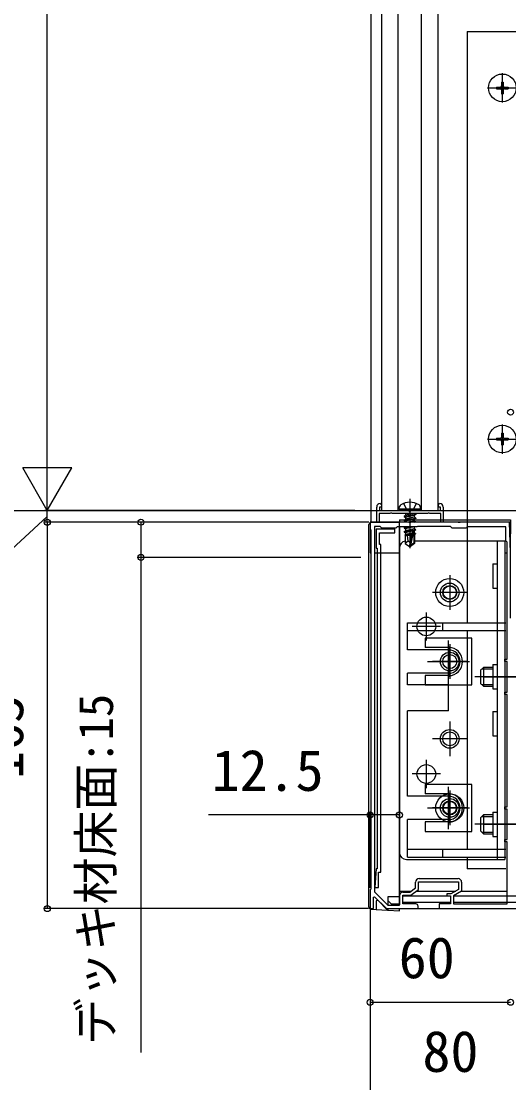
# Model space of a CAD drawing. Units: millimetres, scale not verified. Extents: x -1050 to 1050, y -1565 to 1556.
# Drawn here: x -771.1 to -562.8, y 348.6 to 802 of the extents above; entities that cross this region are included whole.
import ezdxf
from ezdxf.enums import TextEntityAlignment as Align

# ---------------------------------------------------------------- set-up
doc = ezdxf.new("R2010")
doc.units = ezdxf.units.MM
doc.header["$LTSCALE"] = 8
for name, color, linetype in [('0-3_YKK_11', 7, 'Continuous'), ('0-4_YKK_12', 2, 'Continuous'), ('0-5_YKK_13', 4, 'Continuous'), ('0-6_YKK_D', 6, 'Continuous')]:
    doc.layers.add(name, color=color, linetype=linetype)
doc.styles.add('ＭＳ ゴシック', font='')
doc.styles.get('ＭＳ ゴシック').set_extended_font_data('MS Gothic')

msp = doc.modelspace()

# ---------------------------------------------------------------- linework, layer by layer
at = {"layer": '0-3_YKK_11'}
msp.add_line((-601.1, 435.8), (-584.4, 435.8), dxfattribs=at)
for points in [[(-590.8, 594.499), (-590.8, 587.999), (-591.8, 587.999), (-591.8, 591.799), (-596.48, 591.799), (-596.74, 591.949), (-597.26, 591.949), (-597.52, 591.799), (-604.48, 591.799), (-604.74, 591.949), (-605, 592.099), (-605.26, 591.949), (-605.52, 591.799), (-612.48, 591.799), (-612.74, 591.949), (-613.26, 591.949), (-613.52, 591.799), (-618.2, 591.799), (-618.2, 587.999), (-619.2, 587.999), (-619.2, 594.499)], [(-618, 592.999), (-605, 592.999), (-592, 592.999), (-592, 594.499), (-592.8, 594.499), (-592.8, 595.499), (-592.3, 595.999)], [(-617.7, 595.999), (-617.2, 595.499), (-617.2, 594.499), (-618, 594.499), (-618, 592.999)], [(-562, 547), (-562, 588), (-583.542, 588), (-583.725, 587.88), (-584.275, 587.88), (-584.458, 588), (-604.542, 588), (-604.725, 587.88), (-605.275, 587.88), (-605.458, 588), (-613.542, 588), (-613.725, 587.88), (-614.275, 587.88), (-614.458, 588), (-622, 588), (-622, 585), (-621.7, 584.7)], [(-620.1, 586.2), (-620.1, 430.128), (-614.385, 424.5), (-609.4, 424.5), (-609.4, 428.5)], [(-582.9, 434.3), (-582.9, 430.446), (-586.4, 428.446), (-586.4, 425), (-563.5, 425), (-563.5, 451.5), (-564.5, 451.5), (-564.5, 452.5), (-563.5, 452.5), (-563.5, 465.5), (-564.5, 465.5), (-564.5, 466.5), (-563.5, 466.5), (-563.5, 514.5), (-564.5, 514.5), (-564.5, 515.5), (-563.5, 515.5), (-563.5, 528.5), (-564.5, 528.5), (-564.5, 529.5), (-563.5, 529.5), (-563.5, 579.5), (-564, 580), (-564, 586), (-580.5, 586), (-581, 585.5), (-587, 585.5), (-587.7, 586.2), (-601.8, 586.2), (-602, 586), (-610.5, 586), (-611, 585.5), (-617, 585.5), (-617.7, 586.2), (-620.1, 586.2)], [(-621.7, 584.7), (-621.7, 431.3), (-622, 431), (-622, 423), (-620.5, 423), (-620.5, 427.9), (-620.132, 428.054), (-615, 423), (-601.5, 423), (-601.5, 424)], [(-602.5, 425), (-608.1, 425), (-608.1, 428.7), (-604.6, 428.7), (-601.3, 431.2), (-601.3, 434.5), (-584.2, 434.5), (-584.2, 431.2), (-587.525, 429.3), (-589.2, 429.3), (-589.2, 428.4), (-587.7, 428.4), (-587.7, 425), (-592.5, 425), (-592.5, 423), (-566.458, 423), (-566.275, 423.12), (-565.725, 423.12), (-565.542, 423), (-549.458, 423), (-549.275, 423.12), (-548.725, 423.12), (-548.542, 423), (-542.8, 423)], [(-607.9, 430), (-605.037, 430), (-602.6, 431.846), (-602.6, 434.3)]]:
    msp.add_lwpolyline(points, dxfattribs=at)
for centre, radius, start, end in [((-617.7, 594.499), 1.5, 90.00001, 179.99999), ((-592.3, 594.499), 1.5, 0.00001, 89.99999), ((-601.1, 434.3), 1.5, 90.00001, 179.99999), ((-584.4, 434.3), 1.5, 0.00001, 89.99999), ((-607.9, 428.5), 1.5, 90.00001, 179.99999), ((-602.5, 424), 1, 0.00001, 89.99999)]:
    msp.add_arc(centre, radius, start, end, dxfattribs=at)
at = {"layer": '0-4_YKK_12'}
for p, q in [((-617, 592.999), (-617, 992.999)), ((-610.002, 592.999), (-610.002, 992.999)), ((-600, 592.999), (-600, 992.999)), ((-593, 592.999), (-593, 992.999)), ((-565.5, 767.2), (-565.5, 779.8)), ((-571.8, 773.5), (-559.2, 773.5)), ((-565.5, 617.2), (-565.5, 629.8)), ((-571.8, 623.5), (-559.2, 623.5)), ((-605, 597.943), (-605, 576.87)), ((-877.767, 593), (231.634, 593)), ((-617, 592.999), (-593, 592.999)), ((-564.5, 575), (-563.5, 575)), ((-588, 565.4), (-588, 550.6)), ((-580.6, 558), (-595.4, 558)), ((-598, 549.5), (-598, 537.5)), ((-592, 543.5), (-604, 543.5)), ((-588.5, 519.5), (-588.5, 537.5)), ((-588.5, 535), (-588.5, 522)), ((-588, 535.9), (-588, 521.1)), ((-597.5, 528.5), (-579.5, 528.5)), ((-580.6, 528.5), (-595.4, 528.5)), ((-582, 528.5), (-595, 528.5)), ((-584.01, 528.8), (-584.01, 528.8)), ((-550.8, 522), (-577.3, 522)), ((-573.6, 522), (-558.6, 522)), ((-588, 502.9), (-588, 488.1)), ((-580.6, 495.5), (-595.4, 495.5)), ((-598, 486.5), (-598, 474.5)), ((-592, 480.5), (-604, 480.5)), ((-588.5, 457), (-588.5, 475)), ((-588.5, 472.5), (-588.5, 459.5)), ((-588, 473.4), (-588, 458.6)), ((-597.5, 466), (-579.5, 466)), ((-580.6, 466), (-595.4, 466)), ((-582, 466), (-595, 466)), ((-564.5, 466.3), (-564.483, 466.3)), ((-564.5, 465.7), (-564.483, 465.7)), ((-550.8, 459), (-577.3, 459)), ((-573.6, 459), (-558.6, 459)), ((-609.5, 430.5), (-604.377, 430.5)), ((-608.083, 428.5), (-589.124, 428.5)), ((-602.224, 430.5), (-585.425, 430.5)), ((-586.294, 428.5), (198, 428.5)), ((-582.925, 430.5), (-563.5, 430.5)), ((-609.5, 425.8), (-609.4, 425.8)), ((-609.5, 423), (-294.461, 423)), ((-608.1, 425.8), (-587.7, 425.8)), ((-586.4, 425.8), (198, 425.8))]:
    msp.add_line(p, q, dxfattribs=at)
msp.add_lwpolyline([(-621.5, 588), (-621.5, 993), (-619.5, 993)], dxfattribs=at)
at = {"layer": '0-5_YKK_13'}
for p, q in [((-580.5, 797.5), (-580.5, 545)), ((-580.5, 797.5), (-510.5, 797.5)), ((-565.85, 776), (-565.15, 776)), ((-565.85, 776), (-565.85, 774.35)), ((-565.15, 776), (-565.15, 774.35)), ((-568, 773.85), (-568, 773.15)), ((-568, 773.85), (-566.35, 773.85)), ((-568, 773.15), (-566.35, 773.15)), ((-565.85, 772.65), (-565.85, 771)), ((-565.85, 771), (-565.15, 771)), ((-565.15, 772.65), (-565.15, 771)), ((-564.65, 773.85), (-563, 773.85)), ((-564.65, 773.15), (-563, 773.15)), ((-563, 773.85), (-563, 773.15)), ((-565.85, 626), (-565.15, 626)), ((-565.85, 626), (-565.85, 624.35)), ((-565.15, 626), (-565.15, 624.35)), ((-568, 623.85), (-568, 623.15)), ((-568, 623.85), (-566.35, 623.85)), ((-568, 623.15), (-566.35, 623.15)), ((-565.85, 622.65), (-565.85, 621)), ((-565.15, 622.65), (-565.15, 621)), ((-564.65, 623.85), (-563, 623.85)), ((-564.65, 623.15), (-563, 623.15)), ((-563, 623.85), (-563, 623.15)), ((-565.85, 621), (-565.15, 621)), ((-609.604, 593.588), (-609.402, 594.735)), ((-600.396, 593.588), (-600.598, 594.735)), ((-600.396, 593.588), (-609.604, 593.588)), ((-609.604, 593.588), (-609.501, 592.999)), ((-600.499, 592.999), (-609.501, 592.999)), ((-607.472, 590.586), (-602.528, 591.41)), ((-602.528, 591.292), (-607.472, 590.468)), ((-607.472, 590.586), (-606.824, 590.96)), ((-607.472, 590.586), (-607.472, 590.468)), ((-607.472, 590.468), (-606.824, 590.095)), ((-607.472, 588.938), (-602.528, 589.762)), ((-602.528, 589.645), (-607.472, 588.821)), ((-606.922, 591.799), (-606.824, 591.743)), ((-606.824, 591.743), (-606.637, 591.799)), ((-603.176, 591.784), (-606.824, 590.96)), ((-606.824, 591.743), (-606.824, 590.96)), ((-603.176, 590.919), (-606.824, 590.095)), ((-603.176, 590.136), (-606.824, 589.312)), ((-606.824, 590.095), (-606.824, 589.312)), ((-603.176, 591.799), (-603.176, 591.784)), ((-602.528, 591.41), (-603.176, 591.784)), ((-602.528, 591.292), (-603.176, 590.919)), ((-603.176, 590.919), (-603.176, 590.136)), ((-602.528, 589.762), (-603.176, 590.136)), ((-602.528, 591.41), (-602.528, 591.292)), ((-602.528, 589.762), (-602.528, 589.645)), ((-600.396, 593.588), (-600.499, 592.999)), ((-622.5, 423.736), (-622.5, 587)), ((-622, 588), (-622, 575)), ((-621.5, 588), (-609.5, 588)), ((-619.5, 585), (-619.5, 577)), ((-611.5, 585), (-619.5, 585)), ((-611.5, 583.5), (-611.5, 585)), ((-609.5, 589), (-609.5, 588)), ((-609.5, 428), (-609.5, 588)), ((-609.5, 586), (-609.5, 424.576)), ((-607.472, 588.938), (-606.824, 589.312)), ((-607.472, 588.938), (-607.472, 588.821)), ((-607.472, 588.821), (-606.824, 588.447)), ((-604.621, 586), (-607.472, 585.525)), ((-607.472, 585.643), (-605.327, 586)), ((-607.472, 585.643), (-606.853, 586)), ((-607.472, 585.643), (-607.472, 585.525)), ((-607.472, 585.525), (-606.824, 585.151)), ((-607.472, 583.995), (-602.528, 584.819)), ((-606.824, 588.447), (-606.824, 587.999)), ((-603.176, 585.975), (-606.824, 585.151)), ((-603.176, 585.192), (-606.824, 584.368)), ((-606.824, 585.151), (-606.824, 584.368)), ((-603.176, 588.488), (-605.341, 587.999)), ((-603.22, 587.999), (-602.528, 588.114)), ((-603.176, 589.271), (-603.176, 588.488)), ((-602.528, 588.114), (-603.176, 588.488)), ((-603.176, 585.975), (-603.176, 585.192)), ((-602.528, 584.819), (-603.176, 585.192)), ((-602.528, 588.114), (-602.528, 587.997)), ((-602.528, 584.819), (-602.528, 584.701)), ((-618, 583.5), (-611.5, 583.5)), ((-618, 578.5), (-618, 583.5)), ((-602.528, 584.701), (-607.472, 583.877)), ((-607.472, 583.995), (-606.824, 584.368)), ((-607.472, 583.995), (-607.472, 583.877)), ((-607.472, 583.877), (-606.824, 583.503)), ((-604.202, 582.983), (-607.236, 582.483)), ((-607.236, 582.483), (-606.824, 582.721)), ((-607.001, 582.371), (-607.236, 582.483)), ((-607.001, 582.371), (-607.001, 578.928)), ((-604.359, 582.288), (-607.001, 582.288)), ((-603.935, 584.156), (-606.824, 583.503)), ((-606.824, 583.503), (-606.824, 582.721)), ((-604.122, 583.331), (-606.824, 582.721)), ((-604.273, 582.669), (-606.234, 582.288)), ((-603.929, 584.179), (-605, 579.471)), ((-603.419, 584.3), (-604.823, 578.123)), ((-603.176, 583.545), (-603.356, 583.504)), ((-602.646, 583.239), (-603.352, 583.122)), ((-602.646, 582.985), (-603.352, 582.848)), ((-602.999, 582.288), (-603.352, 582.288)), ((-603.176, 584.327), (-603.176, 583.545)), ((-602.646, 583.239), (-603.176, 583.545)), ((-602.999, 582.781), (-602.999, 578.928)), ((-602.646, 583.239), (-602.646, 582.985)), ((-619.5, 577), (-619, 577)), ((-619, 577), (-619, 440)), ((-617.5, 578.5), (-618, 578.5)), ((-617.5, 438.5), (-617.5, 578.5)), ((-609.5, 577), (-609.5, 447)), ((-605.824, 579.934), (-607.001, 578.928)), ((-607.001, 578.928), (-605.177, 577.697)), ((-605, 579.471), (-605.177, 577.697)), ((-605.177, 577.697), (-604.823, 577.697)), ((-605, 579.471), (-605, 577.697)), ((-602.999, 578.928), (-604.823, 577.697)), ((-604.823, 578.123), (-604.823, 577.697)), ((-602.999, 578.928), (-603.352, 579.116)), ((-602.999, 580), (-564.5, 580)), ((-567.7, 580), (-567.7, 444)), ((-564.5, 580), (-564.5, 444)), ((-622, 575), (-621.7, 575)), ((-620.1, 575), (-609.5, 575)), ((-564.5, 575), (-563.5, 575)), ((-569.5, 570.2), (-567.7, 570.2)), ((-569.5, 570.2), (-569.5, 559.8)), ((-569.5, 559.8), (-567.7, 559.8)), ((-606, 545), (-564, 545)), ((-606, 533.5), (-606, 545)), ((-591, 541.8), (-591, 545)), ((-606, 541.8), (-564, 541.8)), ((-580.5, 541.8), (-580.5, 448.2)), ((-588.5, 533.5), (-606, 533.5)), ((-588.5, 534.5), (-598.5, 534.5)), ((-574.8, 524.8), (-573.6, 526)), ((-569.5, 526), (-573.6, 526)), ((-573.6, 526), (-573.6, 518)), ((-569.5, 527.2), (-567.7, 527.2)), ((-569.5, 527.2), (-569.5, 516.8)), ((-606, 518.5), (-606, 523.5)), ((-588.5, 523.5), (-606, 523.5)), ((-588.5, 522.5), (-598.5, 522.5)), ((-598.5, 522.5), (-598.5, 518.5)), ((-574.8, 524.8), (-574.8, 519.2)), ((-574.248, 525.352), (-569.5, 525.352)), ((-588.5, 518.5), (-606, 518.5)), ((-598.5, 518.5), (-578.5, 518.5)), ((-588.5, 518.5), (-588.5, 519.5)), ((-588.5, 507.5), (-588.5, 518.5)), ((-574.8, 519.2), (-573.6, 518)), ((-574.248, 518.648), (-569.5, 518.648)), ((-573.6, 518), (-569.5, 518)), ((-569.5, 516.8), (-567.7, 516.8)), ((-588.5, 507.5), (-606, 507.5)), ((-606, 471), (-606, 507.5)), ((-569.5, 507.2), (-567.7, 507.2)), ((-569.5, 507.2), (-569.5, 496.8)), ((-569.5, 496.8), (-567.7, 496.8)), ((-588.5, 472), (-598.5, 472)), ((-588.5, 471), (-606, 471)), ((-574.8, 461.8), (-573.6, 463)), ((-569.5, 463), (-573.6, 463)), ((-573.6, 463), (-573.6, 455)), ((-569.5, 464.2), (-567.7, 464.2)), ((-569.5, 464.2), (-569.5, 453.8)), ((-606, 445), (-606, 461)), ((-588.5, 461), (-606, 461)), ((-588.5, 460), (-598.5, 460)), ((-598.5, 460), (-598.5, 456)), ((-574.8, 461.8), (-574.8, 456.2)), ((-574.248, 462.352), (-569.5, 462.352)), ((-598.5, 456), (-578.5, 456)), ((-574.8, 456.2), (-573.6, 455)), ((-574.248, 455.648), (-569.5, 455.648)), ((-573.6, 455), (-569.5, 455)), ((-569.5, 453.8), (-567.7, 453.8)), ((-564, 448.2), (-606, 448.2)), ((-606, 445), (-564, 445)), ((-591, 445), (-591, 448.2)), ((-580.5, 445), (-580.5, 440)), ((-619.5, 440), (-620, 432)), ((-619, 440), (-619.5, 440)), ((-606.5, 444), (-564.5, 444)), ((-564, 440), (-580.5, 440)), ((-618.5, 438.5), (-617.5, 438.5)), ((-618.5, 432), (-618.5, 438.5)), ((-620, 432), (-618.5, 432)), ((-614.552, 422.309), (-618.646, 426.404)), ((-613, 425), (-614.5, 426.5)), ((-609.5, 428), (-609.5, 425)), ((-621.561, 422.738), (-619.5, 422.612)), ((-619.5, 426.05), (-619.5, 422.612)), ((-619.5, 422.612), (-614.552, 422.309)), ((-614.552, 422.309), (-614.5, 422.306)), ((-614.5, 423), (-614.5, 422.306)), ((-614.5, 422.306), (-609.5, 422)), ((-613, 425), (-609.5, 425)), ((-609.5, 424.576), (-609.5, 425)), ((-609.5, 422), (-609.5, 423)), ((-609.5, 423), (-558, 423))]:
    msp.add_line(p, q, dxfattribs=at)
for points in [[(-607.707, 596.035), (-606.348, 593.309), (-605, 592.592)], [(-602.293, 596.035), (-603.652, 593.309), (-605, 592.592)], [(-602.528, 589.645), (-603.176, 589.271), (-606.824, 588.447)], [(-562, 575), (-562.454, 588), (-622, 588)], [(-609.5, 589), (-562, 589), (-562, 583)], [(-605, 579.344), (-605.824, 579.934), (-606.059, 582.288)], [(-603.352, 584.114), (-603.352, 579.116), (-604.823, 578.123)], [(-602.528, 584.701), (-603.176, 584.327), (-603.401, 584.276)], [(-602.646, 582.985), (-603.176, 582.679), (-603.352, 582.639)], [(-578.5, 518.5), (-578.5, 538.5), (-598.5, 538.5), (-598.5, 534.5)], [(-578.5, 456), (-578.5, 476), (-598.5, 476), (-598.5, 472)], [(-609.5, 428), (-614.5, 428), (-614.5, 424.613)]]:
    msp.add_lwpolyline(points, dxfattribs=at)
for centre, radius in [((-565.5, 773.5), 5.9), ((-565.5, 623.5), 5.9), ((-588, 558), 6), ((-588, 558), 4), ((-588, 558), 3), ((-588, 558), 2.8), ((-598, 543.5), 4), ((-588, 528.5), 4), ((-588, 528.5), 3), ((-588, 495.5), 4), ((-588, 495.5), 3), ((-598, 480.5), 4), ((-588, 466), 6), ((-588, 466), 4), ((-588, 466), 3), ((-588, 466), 2.8)]:
    msp.add_circle(centre, radius, dxfattribs=at)
for centre, radius, start, end in [((-566.35, 774.35), 0.5, 270, 0), ((-566.35, 772.65), 0.5, 0, 90), ((-564.65, 774.35), 0.5, 180, 270), ((-564.65, 772.65), 0.5, 90, 180), ((-566.35, 624.35), 0.5, 270, 0), ((-566.35, 622.65), 0.5, 0, 90), ((-564.65, 624.35), 0.5, 180, 270), ((-564.65, 622.65), 0.5, 90, 180), ((-608.359, 594.551), 1.059, 120.63591, 170), ((-605, 588.879), 7.651, 59.36409, 120.63591), ((-601.641, 594.551), 1.059, 10, 59.36409), ((-621.5, 587), 1, 90, 180), ((-603.644, 584.114), 0.292, 0, 167.19096), ((-606.5, 577), 3, 99.61315, 180), ((-588.5, 528.5), 6, 270, 90), ((-588.5, 528.5), 5, 270, 90), ((-588.5, 466), 6, 270, 90), ((-588.5, 466), 5, 270, 90), ((-606.5, 447), 3, 180, 270), ((-619, 426.05), 0.5, 45, 180), ((-621.5, 423.736), 1, 180, 266.5)]:
    msp.add_arc(centre, radius, start, end, dxfattribs=at)
at = {"layer": '0-6_YKK_D'}
for p, q in [((-760, 614), (-760, 1012)), ((-760, 593), (-760, 629.373)), ((-760, 593), (-770.5, 611.187)), ((-749.5, 611.187), (-770.5, 611.187)), ((-760, 593), (-749.5, 611.187)), ((-760, 593), (-760, 598.1)), ((-630.5, 593), (-761, 593)), ((-628.5, 593), (-761, 593)), ((-760, 588), (-760, 593)), ((-760, 588), (-760, 593)), ((-622.7, 588), (-761, 588)), ((-622.5, 587.999), (-761, 587.999)), ((-760, 588), (-760, 582.9)), ((-760, 587.999), (-760, 423)), ((-622.7, 588), (-721, 588)), ((-625.949, 573), (-721, 573)), ((-622, 431.879), (-622, 464)), ((-622.7, 423), (-761, 423)), ((-622, 422.3), (-622, 289.001)), ((-622, 422.3), (-622, 342)), ((-622, 422.3), (-622, 382)), ((-622, 383), (-562, 383))]:
    msp.add_line(p, q, dxfattribs=at)
for points in [[(-760, 590.5), (-800, 553.683), (-800, 529.774)], [(-720, 588), (-720, 573), (-720, 361.536)], [(-609.5, 463), (-622, 463), (-691.1, 463)]]:
    msp.add_lwpolyline(points, dxfattribs=at)
for centre in [(-562, 635), (-760, 588), (-760, 587.999), (-720, 588), (-720, 573), (-622, 463), (-609.5, 463), (-760, 423), (-622, 383), (-562, 383)]:
    msp.add_circle(centre, 1.275, dxfattribs=at)

# ---------------------------------------------------------------- texts
at = {"layer": '0-6_YKK_D', "style": 'ＭＳ ゴシック'}
for s, height, p in [('165', 17.6, (-765, 478.363)), ('デッキ材床面:15', 14.66, (-727.5, 364.832))]:
    msp.add_text(s, height=height, rotation=90, dxfattribs=at).set_placement(p, align=Align.BOTTOM_LEFT)
for s, p in [('12.5', (-689.782, 468)), ('60', (-609.795, 388)), ('80', (-599.659, 348))]:
    msp.add_text(s, height=17.6, dxfattribs=at).set_placement(p, align=Align.BOTTOM_LEFT)

doc.saveas('drawing.dxf')
